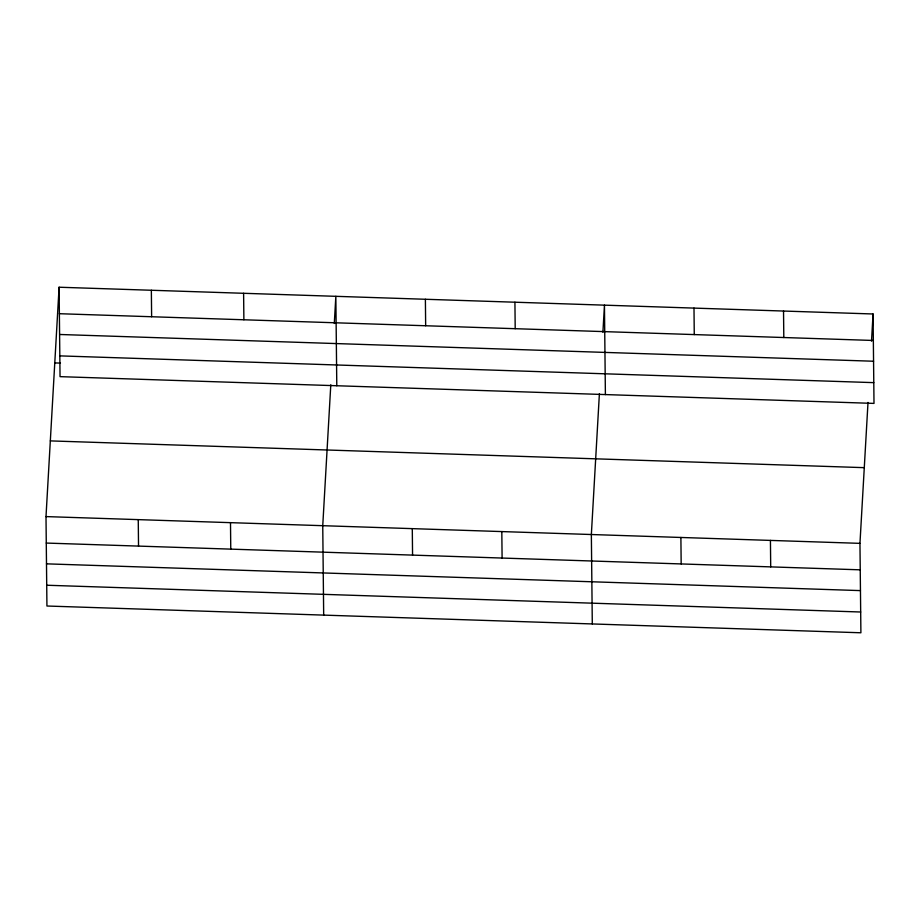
<?xml version="1.0" encoding="UTF-8"?>
<svg xmlns="http://www.w3.org/2000/svg" width="920" height="920" viewBox="0 0 920 920"><rect width="100%" height="100%" fill="white"/><g stroke="black" fill="none" stroke-linecap="round" stroke-linejoin="round"><path stroke-width="1.38" d="M868.008 402.442L859.958 543.352L860.901 632.776L46.931 606.015L46 516.591L59.098 287.224L873.068 313.984L874 403.409L60.041 376.648L59.098 287.224M330.797 384.778L322.747 525.688L323.679 615.112M334.293 323.46L335.846 296.332L336.789 385.744M599.403 393.61L591.353 534.52L592.296 623.944M602.91 332.292L604.452 305.152L605.394 394.577M871.516 341.124L873.068 313.984M59.374 313.709L873.344 340.469M59.593 334.478L873.563 361.238M59.823 355.879L873.781 382.639M54.774 362.917L60.455 363.101M50.324 440.898L864.282 467.659M46 516.591L859.958 543.352M46.276 543.064L860.234 569.825M46.494 563.845L860.453 590.606M46.724 585.235L860.683 612.007M783.529 311.041L783.806 337.525M770.431 540.408L770.707 566.881M693.99 308.096L694.266 334.581M680.892 537.464L681.168 563.937M514.924 302.209L515.2 328.693M501.814 531.576L502.101 558.06M425.385 299.264L425.661 325.749M412.286 528.632L412.562 555.116M243.605 293.296L243.88 319.769M230.494 522.652L230.77 549.136M151.352 290.26L151.627 316.744M138.253 519.616L138.529 546.101"/></g></svg>
